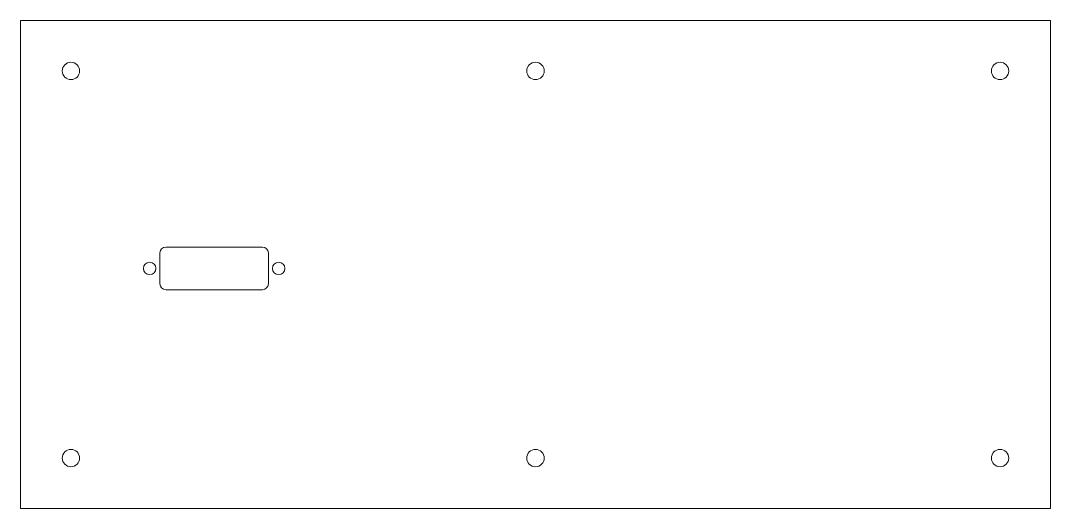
# Model space of a CAD drawing. Header units: millimetres. Extents: x 7 to 273, y 52 to 178.
import ezdxf

# ---------------------------------------------------------------- set-up
doc = ezdxf.new("R2010")
doc.units = ezdxf.units.MM

msp = doc.modelspace()

# ---------------------------------------------------------------- linework, layer by layer
at = {"color": 7, "linetype": 'Continuous', "lineweight": 15}
for p, q in [((7.08, 177.84), (7.08, 51.84)), ((273.08, 177.84), (7.08, 177.84)), ((273.08, 51.84), (273.08, 177.84)), ((43.08, 117.84), (43.08, 109.84)), ((69.58, 119.34), (44.58, 119.34)), ((71.08, 109.84), (71.08, 117.84)), ((44.58, 108.34), (69.58, 108.34)), ((7.08, 51.84), (273.08, 51.84))]:
    msp.add_line(p, q, dxfattribs=at)
for centre, radius in [((20.08, 164.84), 2.25), ((140.08, 164.84), 2.25), ((260.08, 164.84), 2.25), ((40.42, 113.84), 1.6), ((73.74, 113.84), 1.6), ((20.08, 64.84), 2.25), ((140.08, 64.84), 2.25), ((260.08, 64.84), 2.25)]:
    msp.add_circle(centre, radius, dxfattribs=at)
for centre, start, end in [((44.58, 117.84), 90, 180), ((69.58, 117.84), 0, 90), ((44.58, 109.84), 180, 270), ((69.58, 109.84), 270, 0)]:
    msp.add_arc(centre, 1.5, start, end, dxfattribs=at)

doc.saveas('drawing.dxf')
